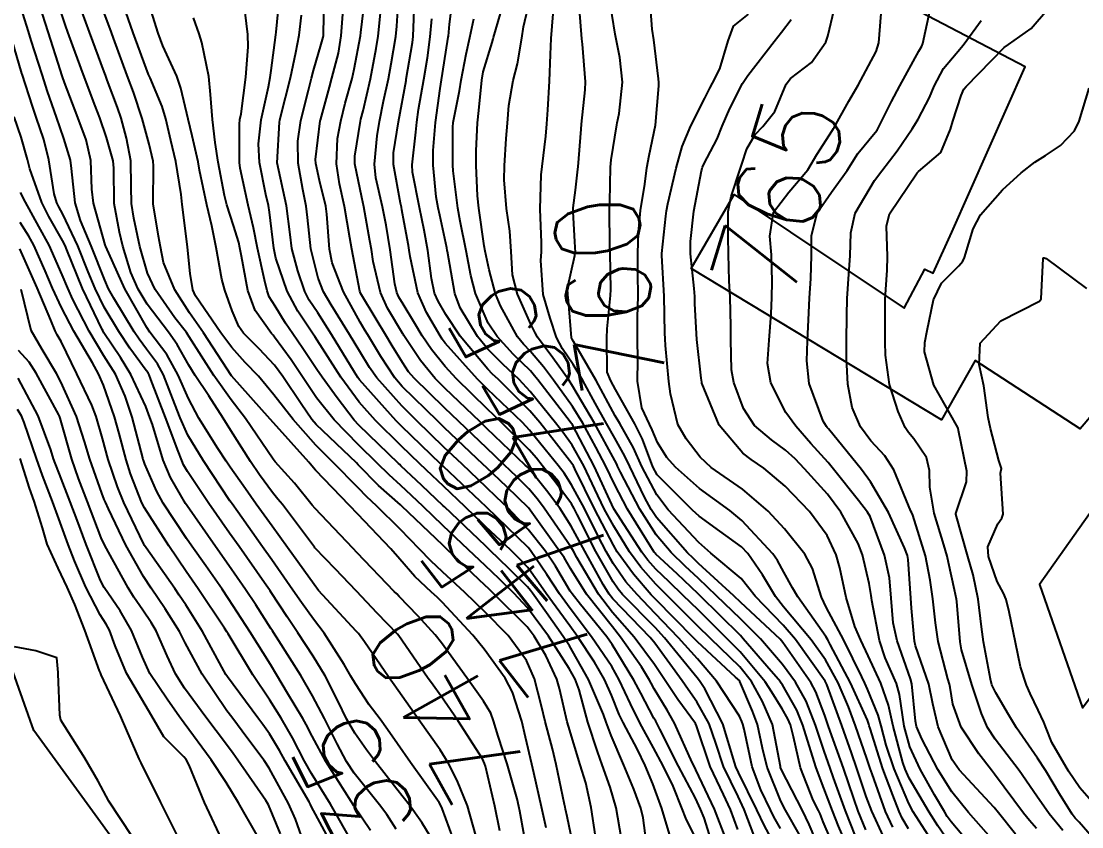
# Model space of a CAD drawing. Header units: metres. Extents: x 318500 to 325275, y 7408834 to 7428799.
# Drawn here: x 323274.73 to 323324.43, y 7418447.55 to 7418485.29 of the extents above; entities that cross this region are included whole.
import ezdxf
from ezdxf.enums import TextEntityAlignment as Align

# ---------------------------------------------------------------- set-up
doc = ezdxf.new("R2010")
doc.units = ezdxf.units.M
doc.header["$MEASUREMENT"] = 0
for name, color, linetype in [('Cotas', 45, 'Continuous'), ('Curvas de Nivel 1m', 11, 'Continuous'), ('Curvas de Nivel 5m', 15, 'Continuous'), ('Edificações', 30, 'Continuous'), ('Vias Primárias', 230, 'Continuous')]:
    doc.layers.add(name, color=color, linetype=linetype)
doc.styles.add('Style-STANDARD', font='STANDARD.shx')

msp = doc.modelspace()

# ---------------------------------------------------------------- linework, layer by layer
at = {"layer": 'Curvas de Nivel 1m', "flags": 128}
for points, elevation in [([(323297.163, 7418447.361), (323296.933, 7418448.511), (323296.484, 7418450.382), (323296.441, 7418450.519), (323296.353, 7418450.724), (323295.188, 7418452.532), (323294.391, 7418453.677), (323294.035, 7418454.184), (323293.775, 7418454.549), (323292.429, 7418456.489), (323292.363, 7418456.571), (323291.414, 7418457.559), (323290.45, 7418458.58), (323290.432, 7418458.6), (323289.465, 7418459.61), (323288.499, 7418460.62), (323288.48, 7418460.642), (323286.971, 7418462.643), (323286.765, 7418462.898), (323286.516, 7418463.205), (323285.904, 7418464.04), (323285.474, 7418464.666), (323284.552, 7418466.116), (323284.197, 7418466.684), (323283.521, 7418467.745), (323282.882, 7418468.697), (323282.595, 7418469.176), (323282.034, 7418470.139), (323281.632, 7418470.715), (323280.63, 7418472.036), (323280.209, 7418472.736), (323279.87, 7418473.523), (323279.501, 7418474.748), (323279.332, 7418475.405), (323279.085, 7418476.754), (323279.069, 7418478.4), (323279.044, 7418478.755), (323278.736, 7418479.846), (323278.41, 7418480.763), (323278.199, 7418481.322), (323277.655, 7418482.771), (323276.979, 7418484.597), (323276.911, 7418484.779), (323276.805, 7418485.085), (323276.245, 7418486.789)], 739), ([(323299.331, 7418447.496), (323299.121, 7418448.478), (323298.751, 7418450.077), (323298.657, 7418450.485), (323298.369, 7418451.741), (323298.185, 7418452.493), (323297.754, 7418453.86), (323297.413, 7418454.505), (323296.42, 7418455.875), (323295.893, 7418456.525), (323294.453, 7418458.07), (323294.224, 7418458.311), (323293.965, 7418458.547), (323293.179, 7418459.277), (323292.473, 7418460.091), (323292.052, 7418460.576), (323290.504, 7418462.199), (323290.114, 7418462.604), (323288.526, 7418464.263), (323288.357, 7418464.451), (323288.205, 7418464.625), (323286.557, 7418466.475), (323286.404, 7418466.652), (323284.59, 7418468.68), (323283.275, 7418470.693), (323282.624, 7418471.628), (323281.927, 7418472.711), (323281.401, 7418473.977), (323281.253, 7418474.721), (323281.165, 7418475.213), (323280.915, 7418476.727), (323280.937, 7418478.506), (323280.917, 7418478.727), (323280.732, 7418479.526), (323280.408, 7418480.735), (323279.992, 7418481.972), (323279.703, 7418482.746), (323279.06, 7418484.492), (323278.963, 7418484.758), (323278.806, 7418485.177), (323278.215, 7418486.766)], 741), ([(323307.229, 7418446.371), (323306.731, 7418447.961), (323306.571, 7418448.377), (323306.328, 7418448.882), (323305.541, 7418450.392), (323304.663, 7418452.118), (323304.522, 7418452.408), (323304.469, 7418452.496), (323304.382, 7418452.644), (323303.775, 7418453.8), (323303.441, 7418454.424), (323302.425, 7418456.091), (323302.17, 7418456.443), (323300.947, 7418457.961), (323300.545, 7418458.459), (323300.461, 7418458.584), (323299.763, 7418459.761), (323299.282, 7418460.478), (323298.495, 7418461.478), (323297.52, 7418462.505), (323297.001, 7418462.998), (323296.519, 7418463.458), (323295.392, 7418464.531), (323294.542, 7418465.34), (323293.269, 7418466.559), (323292.57, 7418467.265), (323291.399, 7418468.588), (323291.061, 7418469.059), (323290.602, 7418469.819), (323290.12, 7418470.605), (323289.25, 7418471.995), (323288.903, 7418472.617), (323288.649, 7418473.249), (323288.307, 7418474.625), (323288.153, 7418476.096), (323288.091, 7418476.629), (323287.924, 7418477.409), (323287.704, 7418478.635), (323287.698, 7418479.673), (323287.842, 7418480.634), (323288.194, 7418482.059), (323288.338, 7418482.626), (323288.422, 7418482.979), (323288.794, 7418484.211), (323288.884, 7418484.534), (323288.898, 7418484.619), (323288.922, 7418486.525)], 748), ([(323310.257, 7418446.331), (323309.559, 7418447.588), (323309.2, 7418448.347), (323308.346, 7418450.094), (323308.218, 7418450.361), (323308.154, 7418450.561), (323307.618, 7418452.368), (323306.768, 7418454.005), (323306.517, 7418454.379), (323306.402, 7418454.528), (323304.878, 7418456.403), (323304.437, 7418456.885), (323302.909, 7418458.433), (323302.7, 7418458.674), (323302.466, 7418459.019), (323301.663, 7418460.448), (323300.781, 7418462.182), (323300.642, 7418462.459), (323300.513, 7418462.681), (323299.759, 7418463.702), (323299.143, 7418464.481), (323298.873, 7418464.823), (323298.541, 7418465.202), (323297.221, 7418466.51), (323296.569, 7418467.132), (323295.138, 7418468.535), (323294.596, 7418469.11), (323293.955, 7418469.901), (323293.518, 7418470.556), (323293.18, 7418471.123), (323292.632, 7418472.028), (323292.428, 7418472.364), (323292.332, 7418472.575), (323292.241, 7418472.981), (323292.015, 7418474.58), (323291.828, 7418475.729), (323291.658, 7418476.585), (323291.35, 7418477.951), (323291.287, 7418478.591), (323291.415, 7418479.915), (323291.525, 7418480.588), (323291.712, 7418481.538), (323291.938, 7418482.582), (323292.073, 7418483.288), (323292.282, 7418484.578), (323292.327, 7418485.057), (323292.428, 7418486.576)], 752), ([(323314.066, 7418446.519), (323313.365, 7418448.29), (323312.797, 7418449.842), (323312.639, 7418450.297), (323312.362, 7418451.093), (323311.95, 7418452.306), (323311.509, 7418453.431), (323311.013, 7418454.321), (323310.412, 7418455.156), (323309.383, 7418456.346), (323308.444, 7418457.291), (323307.319, 7418458.371), (323306.468, 7418459.176), (323305.843, 7418459.759), (323305.19, 7418460.399), (323304.492, 7418461.218), (323303.721, 7418462.422), (323302.814, 7418464.158), (323302.681, 7418464.438), (323302.636, 7418464.534), (323302.543, 7418464.709), (323301.594, 7418466.45), (323300.586, 7418468.178), (323300.404, 7418468.463), (323299.642, 7418469.511), (323298.924, 7418470.485), (323298.811, 7418470.685), (323298.619, 7418471.091), (323297.982, 7418472.5), (323297.753, 7418473.404), (323297.697, 7418474.505), (323297.622, 7418475.449), (323297.474, 7418476.508), (323297.366, 7418477.855), (323297.377, 7418478.51), (323297.455, 7418479.794), (323297.517, 7418480.508), (323297.588, 7418481.337), (323297.789, 7418482.505), (323297.984, 7418483.3), (323298.194, 7418484.499), (323298.277, 7418485.029), (323298.608, 7418486.493)], 758), ([(323315.579, 7418447.527), (323315.238, 7418448.266), (323314.602, 7418450.021), (323314.512, 7418450.278), (323314.357, 7418450.744), (323313.835, 7418452.285), (323313.505, 7418453.173), (323313.011, 7418454.294), (323312.416, 7418455.362), (323311.75, 7418456.31), (323310.453, 7418457.855), (323310.08, 7418458.336), (323309.474, 7418459.349), (323308.784, 7418460.355), (323308.484, 7418460.656), (323307.467, 7418461.399), (323306.506, 7418462.102), (323306.187, 7418462.385), (323304.534, 7418464.036), (323304.324, 7418464.413), (323303.84, 7418465.708), (323303.49, 7418466.426), (323302.584, 7418468.039), (323302.361, 7418468.442), (323302.189, 7418468.851), (323302.169, 7418470.445), (323302.195, 7418470.873), (323302.346, 7418472.443), (323302.362, 7418472.725), (323302.327, 7418474.443), (323302.315, 7418474.802), (323302.305, 7418476.444), (323302.311, 7418476.829), (323302.352, 7418478.444), (323302.38, 7418478.788), (323302.648, 7418480.441), (323302.663, 7418480.528), (323302.755, 7418480.969), (323302.915, 7418482.438), (323302.787, 7418483.592), (323302.608, 7418484.442), (323302.558, 7418484.689), (323302.291, 7418486.448)], 761), ([(323316.312, 7418447.446), (323316.011, 7418447.949), (323315.867, 7418448.257), (323315.57, 7418449.023), (323315.104, 7418450.269), (323314.509, 7418452.147), (323314.474, 7418452.279), (323314.456, 7418452.354), (323314.383, 7418452.536), (323313.589, 7418454.288), (323312.644, 7418456.081), (323312.526, 7418456.299), (323312.432, 7418456.457), (323311.125, 7418458.32), (323310.88, 7418458.74), (323310.472, 7418459.482), (323310.171, 7418460.028), (323309.957, 7418460.338), (323308.503, 7418461.902), (323307.944, 7418462.366), (323306.525, 7418463.394), (323305.391, 7418464.397), (323304.992, 7418464.85), (323304.551, 7418465.551), (323304.295, 7418466.151), (323304.173, 7418466.416), (323303.823, 7418467.17), (323303.612, 7418468.425), (323303.622, 7418469.408), (323303.615, 7418470.425), (323303.614, 7418471.41), (323303.636, 7418472.425), (323303.625, 7418473.456), (323303.621, 7418474.426), (323303.656, 7418475.397), (323303.754, 7418476.424), (323303.949, 7418477.662), (323304.052, 7418478.42), (323304.155, 7418478.993), (323304.461, 7418480.414), (323304.61, 7418482.254), (323304.609, 7418482.412), (323304.599, 7418482.586), (323304.374, 7418484.416), (323304.304, 7418484.921), (323304.183, 7418486.42)], 762), ([(323296.179, 7418446.643), (323295.645, 7418448.527), (323295.157, 7418449.712), (323294.738, 7418450.536), (323294.359, 7418451.154), (323293.373, 7418452.555), (323292.96, 7418453.136), (323292.394, 7418453.938), (323292.13, 7418454.308), (323291.943, 7418454.577), (323290.813, 7418456.205), (323290.534, 7418456.598), (323290.486, 7418456.654), (323290.431, 7418456.713), (323288.671, 7418458.618), (323288.454, 7418458.894), (323287.209, 7418460.639), (323286.495, 7418461.627), (323285.749, 7418462.661), (323285.236, 7418463.388), (323284.527, 7418464.392), (323284.331, 7418464.682), (323283.952, 7418465.273), (323283.063, 7418466.695), (323282.574, 7418467.614), (323282.084, 7418468.708), (323281.557, 7418469.673), (323280.767, 7418470.728), (323280.613, 7418470.941), (323279.588, 7418472.746), (323278.698, 7418474.731), (323278.685, 7418474.76), (323278.67, 7418474.808), (323278.125, 7418476.766), (323278.05, 7418477.416), (323277.999, 7418478.767), (323277.772, 7418479.733), (323277.384, 7418480.774), (323276.766, 7418482.418), (323276.672, 7418482.685), (323276.64, 7418482.782), (323276.577, 7418482.979), (323275.994, 7418484.792), (323275.603, 7418486.013)], 738), ([(323300.637, 7418446.457), (323300.316, 7418448.033), (323300.238, 7418448.38), (323300.222, 7418448.461), (323300.192, 7418448.592), (323299.804, 7418450.468), (323299.628, 7418451.204), (323299.283, 7418452.476), (323299.109, 7418453.201), (323298.781, 7418454.484), (323298.413, 7418455.344), (323297.552, 7418456.503), (323296.447, 7418457.632), (323295.517, 7418458.529), (323294.469, 7418459.485), (323293.924, 7418460), (323293.399, 7418460.556), (323292.494, 7418461.498), (323291.383, 7418462.587), (323290.934, 7418463.013), (323290.518, 7418463.428), (323289.356, 7418464.612), (323288.542, 7418465.428), (323287.473, 7418466.636), (323286.577, 7418467.789), (323285.852, 7418468.661), (323285.23, 7418469.304), (323284.603, 7418470.002), (323284.094, 7418470.685), (323282.906, 7418472.428), (323282.771, 7418472.699), (323282.652, 7418473.468), (323282.519, 7418474.702), (323282.32, 7418476.34), (323282.281, 7418476.706), (323282.234, 7418477.17), (323281.977, 7418478.711), (323281.749, 7418479.701), (323281.508, 7418480.719), (323281.332, 7418481.298), (323280.769, 7418482.631), (323280.74, 7418482.701), (323280.728, 7418482.731), (323280.705, 7418482.797), (323279.984, 7418484.742), (323279.526, 7418486.043)], 742), ([(323305.116, 7418447.206), (323304.745, 7418448.404), (323304.337, 7418449.566), (323303.97, 7418450.416), (323303.609, 7418451.173), (323302.938, 7418452.432), (323302.756, 7418452.806), (323302.393, 7418453.717), (323302.07, 7418454.443), (323301.596, 7418455.264), (323300.803, 7418456.456), (323300.437, 7418456.958), (323299.33, 7418458.477), (323298.98, 7418458.997), (323298.472, 7418459.689), (323298.084, 7418460.104), (323297.673, 7418460.502), (323296.496, 7418461.62), (323295.543, 7418462.53), (323294.52, 7418463.504), (323293.986, 7418464.01), (323293.413, 7418464.557), (323292.542, 7418465.391), (323291.329, 7418466.588), (323290.573, 7418467.437), (323289.71, 7418468.609), (323288.607, 7418470.34), (323288.498, 7418470.511), (323288.418, 7418470.623), (323287.688, 7418471.697), (323287.202, 7418472.642), (323286.663, 7418474.187), (323286.566, 7418474.652), (323286.37, 7418476.338), (323286.314, 7418476.656), (323286.191, 7418477.164), (323285.901, 7418478.662), (323285.848, 7418479.549), (323285.98, 7418480.662), (323286.327, 7418482.218), (323286.403, 7418482.656), (323286.443, 7418482.987), (323286.664, 7418484.652), (323286.68, 7418484.774), (323286.824, 7418486.224)], 746), ([(323309.085, 7418447.126), (323308.609, 7418448.356), (323308.329, 7418448.972), (323307.644, 7418450.367), (323307.278, 7418451.459), (323306.971, 7418452.374), (323306.39, 7418453.402), (323305.991, 7418453.981), (323305.7, 7418454.39), (323304.426, 7418456.144), (323304.2, 7418456.413), (323302.457, 7418458.226), (323302.286, 7418458.442), (323302.007, 7418458.902), (323301.148, 7418460.453), (323300.498, 7418461.636), (323299.97, 7418462.468), (323299.341, 7418463.296), (323298.528, 7418464.314), (323298.442, 7418464.405), (323298.353, 7418464.493), (323296.555, 7418466.213), (323296.237, 7418466.523), (323294.583, 7418468.097), (323294.138, 7418468.547), (323293.438, 7418469.397), (323292.66, 7418470.569), (323292.642, 7418470.601), (323292.611, 7418470.65), (323291.898, 7418471.85), (323291.565, 7418472.586), (323291.229, 7418474.024), (323291.141, 7418474.593), (323291.076, 7418474.996), (323290.792, 7418476.598), (323290.696, 7418477.032), (323290.363, 7418478.604), (323290.359, 7418478.97), (323290.63, 7418480.601), (323290.655, 7418480.697), (323290.755, 7418481.089), (323291.099, 7418482.595), (323291.373, 7418484.009), (323291.458, 7418484.59), (323291.584, 7418485.823)], 751), ([(323310.311, 7418447.466), (323309.995, 7418448.013), (323309.84, 7418448.337), (323309.395, 7418449.284), (323308.984, 7418450.35), (323308.607, 7418452.126), (323308.553, 7418452.357), (323308.506, 7418452.482), (323308.384, 7418452.729), (323307.318, 7418454.371), (323306.416, 7418455.424), (323305.534, 7418456.393), (323304.447, 7418457.545), (323303.59, 7418458.423), (323303.064, 7418459.029), (323302.474, 7418459.877), (323302.149, 7418460.443), (323301.773, 7418461.165), (323301.123, 7418462.454), (323300.527, 7418463.575), (323300.18, 7418464.111), (323299.893, 7418464.47), (323299.291, 7418465.229), (323298.555, 7418466.13), (323298.216, 7418466.495), (323296.583, 7418468.055), (323296.117, 7418468.525), (323294.607, 7418470.211), (323294.459, 7418470.393), (323294.359, 7418470.544), (323293.72, 7418471.647), (323293.316, 7418472.56), (323292.963, 7418474.268), (323292.92, 7418474.566), (323292.885, 7418474.78), (323292.683, 7418475.851), (323292.571, 7418476.454), (323292.546, 7418476.572), (323292.506, 7418476.759), (323292.174, 7418478.578), (323292.183, 7418479.124), (323292.415, 7418480.575), (323292.769, 7418482.518), (323292.778, 7418482.57), (323293.067, 7418484.295), (323293.096, 7418484.566), (323293.159, 7418486.231)], 753), ([(323313.59, 7418446.287), (323313.025, 7418447.58), (323312.752, 7418448.296), (323312.336, 7418449.362), (323311.982, 7418450.306), (323311.817, 7418450.849), (323311.366, 7418452.315), (323311.078, 7418453.011), (323310.399, 7418454.193), (323310.347, 7418454.279), (323310.31, 7418454.331), (323309.678, 7418455.074), (323308.569, 7418456.358), (323308.432, 7418456.507), (323306.536, 7418458.379), (323306.461, 7418458.454), (323305.466, 7418459.391), (323304.479, 7418460.313), (323304.433, 7418460.364), (323304.398, 7418460.411), (323304.237, 7418460.661), (323303.144, 7418462.43), (323302.527, 7418463.603), (323302.129, 7418464.444), (323301.666, 7418465.331), (323301.057, 7418466.455), (323300.572, 7418467.235), (323299.683, 7418468.474), (323299.213, 7418469.094), (323298.603, 7418469.817), (323298.269, 7418470.157), (323297.99, 7418470.499), (323297.187, 7418471.956), (323296.957, 7418472.515), (323296.657, 7418473.645), (323296.474, 7418474.522), (323296.427, 7418474.768), (323296.174, 7418476.525), (323296.113, 7418477.111), (323296.048, 7418478.527), (323296.046, 7418479.211), (323296.12, 7418480.526), (323296.176, 7418481.106), (323296.313, 7418482.525), (323296.382, 7418482.918), (323296.797, 7418484.299), (323296.853, 7418484.466), (323296.871, 7418484.519), (323297.306, 7418486.029)], 757), ([(323320.307, 7418446.881), (323319.123, 7418448.212), (323318.334, 7418449.184), (323317.689, 7418450.23), (323316.938, 7418451.675), (323316.686, 7418452.245), (323316.632, 7418452.496), (323316.46, 7418454.249), (323316.404, 7418454.486), (323315.78, 7418456.26), (323315.6, 7418457.106), (323315.499, 7418458.264), (323315.414, 7418459.211), (323315.185, 7418460.269), (323314.507, 7418462.084), (323314.393, 7418462.281), (323313.975, 7418462.828), (323312.797, 7418464.297), (323312.543, 7418464.608), (323311.742, 7418465.503), (323311.029, 7418466.323), (323310.569, 7418466.951), (323309.86, 7418468.341), (323309.702, 7418469.246), (323309.78, 7418470.343), (323309.878, 7418471.587), (323309.912, 7418472.341), (323309.916, 7418473.076), (323309.89, 7418474.342), (323309.813, 7418475.213), (323309.992, 7418476.341), (323310.709, 7418477.278), (323311.592, 7418478.321), (323312.009, 7418479.039), (323312.748, 7418480.191), (323312.797, 7418480.261), (323312.823, 7418480.309), (323313.52, 7418481.548), (323313.947, 7418482.292), (323314.796, 7418483.866), (323314.926, 7418484.278), (323315.055, 7418486.048)], 766), ([(323323.541, 7418447.38), (323322.896, 7418448.161), (323322.332, 7418448.988), (323321.501, 7418450.183), (323320.372, 7418451.647), (323320.013, 7418452.204), (323319.738, 7418452.855), (323319.272, 7418454.211), (323318.796, 7418455.845), (323318.73, 7418456.217), (323318.572, 7418458.105), (323318.559, 7418458.219), (323318.464, 7418458.645), (323318.186, 7418459.933), (323318.116, 7418460.225), (323317.964, 7418460.751), (323317.52, 7418462.235), (323317.312, 7418463.454), (323317.298, 7418464.239), (323317.149, 7418464.844), (323316.555, 7418465.718), (323316.317, 7418466.013), (323316.154, 7418466.256), (323315.827, 7418467.006), (323315.428, 7418468.267), (323315.235, 7418469.647), (323315.218, 7418470.271), (323315.216, 7418470.861), (323315.218, 7418472.271), (323315.305, 7418473.626), (323315.334, 7418474.27), (323315.278, 7418475.685), (323315.417, 7418476.269), (323316.719, 7418478.191), (323316.746, 7418478.224), (323316.787, 7418478.249), (323317.832, 7418479.141), (323318.283, 7418480.235), (323318.382, 7418480.607), (323318.774, 7418481.816), (323318.903, 7418482.103), (323319.012, 7418482.227), (323320.799, 7418484.058), (323320.996, 7418484.197), (323322.052, 7418484.941), (323322.825, 7418485.833)], 769), ([(323295.153, 7418446.531), (323294.459, 7418448.398), (323294.403, 7418448.539), (323294.322, 7418448.687), (323292.969, 7418450.561), (323292.363, 7418451.437), (323291.902, 7418452.106), (323291.547, 7418452.582), (323291.044, 7418453.254), (323290.395, 7418454.244), (323290.184, 7418454.602), (323289.863, 7418455.15), (323288.932, 7418456.615), (323288.437, 7418457.275), (323287.867, 7418458.051), (323287.463, 7418458.635), (323286.471, 7418460.058), (323286.045, 7418460.657), (323284.883, 7418462.296), (323284.613, 7418462.678), (323284.569, 7418462.738), (323284.511, 7418462.824), (323283.268, 7418464.693), (323282.548, 7418465.902), (323282.177, 7418466.706), (323281.935, 7418467.344), (323281.4, 7418468.718), (323281.117, 7418469.244), (323280.602, 7418469.932), (323280.257, 7418470.386), (323280.025, 7418470.739), (323279.075, 7418472.312), (323278.828, 7418472.757), (323278.646, 7418473.163), (323278.008, 7418474.767), (323277.508, 7418475.945), (323277.259, 7418476.774), (323277.095, 7418478.396), (323277.04, 7418478.777), (323276.735, 7418479.789), (323276.383, 7418480.786), (323275.971, 7418482.001), (323275.709, 7418482.796), (323275.206, 7418484.391), (323275.075, 7418484.806), (323274.813, 7418485.651)], 737), ([(323301.65, 7418447.103), (323301.447, 7418448.449), (323301.185, 7418449.604), (323300.924, 7418450.454), (323300.377, 7418452.259), (323300.324, 7418452.461), (323299.955, 7418454.026), (323299.826, 7418454.469), (323299.315, 7418455.578), (323298.777, 7418456.485), (323298.436, 7418456.912), (323296.834, 7418458.514), (323296.641, 7418458.697), (323296.463, 7418458.868), (323294.696, 7418460.538), (323294.483, 7418460.745), (323292.576, 7418462.569), (323292.543, 7418462.602), (323292.511, 7418462.629), (323291.473, 7418463.539), (323290.529, 7418464.508), (323290.439, 7418464.601), (323288.557, 7418466.393), (323288.358, 7418466.623), (323287.844, 7418467.358), (323286.987, 7418468.644), (323286.827, 7418468.881), (323286.595, 7418469.174), (323285.878, 7418469.936), (323285.145, 7418470.672), (323284.932, 7418470.993), (323284.626, 7418471.727), (323284.27, 7418472.684), (323284.131, 7418473.202), (323283.871, 7418474.688), (323283.661, 7418475.71), (323283.428, 7418476.693), (323283.095, 7418478.315), (323283.021, 7418478.697), (323282.738, 7418479.912), (323282.559, 7418480.703), (323282.216, 7418482.159), (323282.018, 7418482.711), (323281.371, 7418484.142), (323281.149, 7418484.725), (323280.816, 7418485.776)], 743), ([(323302.856, 7418446.982), (323302.616, 7418448.436), (323302.334, 7418449.398), (323301.957, 7418450.444), (323301.737, 7418451.068), (323301.29, 7418452.451), (323300.884, 7418453.966), (323300.694, 7418454.457), (323300.408, 7418454.967), (323299.434, 7418456.475), (323298.45, 7418457.81), (323297.818, 7418458.5), (323297.123, 7418459.167), (323296.473, 7418459.786), (323295.69, 7418460.528), (323294.497, 7418461.666), (323293.565, 7418462.554), (323293.024, 7418463.071), (323292.52, 7418463.531), (323291.976, 7418464.03), (323291.409, 7418464.587), (323290.543, 7418465.443), (323289.402, 7418466.612), (323288.575, 7418467.651), (323287.913, 7418468.63), (323287.377, 7418469.418), (323286.608, 7418470.481), (323286.532, 7418470.574), (323286.455, 7418470.652), (323285.697, 7418471.735), (323285.353, 7418472.669), (323285.057, 7418474.281), (323284.984, 7418474.675), (323284.926, 7418474.929), (323284.68, 7418475.711), (323284.368, 7418476.683), (323284.265, 7418477.116), (323283.966, 7418478.688), (323283.823, 7418479.6), (323283.698, 7418480.691), (323283.596, 7418481.857), (323283.526, 7418482.692), (323283.194, 7418484.296), (323283.076, 7418484.697), (323282.811, 7418485.443)], 744), ([(323306.307, 7418447.065), (323305.878, 7418447.949), (323305.705, 7418448.389), (323305.277, 7418449.455), (323304.808, 7418450.403), (323304.363, 7418451.246), (323303.723, 7418452.42), (323303.277, 7418453.315), (323302.758, 7418454.435), (323302.409, 7418455.063), (323301.456, 7418456.45), (323300.45, 7418457.774), (323299.952, 7418458.468), (323299.366, 7418459.374), (323298.603, 7418460.488), (323298.482, 7418460.631), (323296.53, 7418462.52), (323296.237, 7418462.799), (323294.529, 7418464.422), (323294.467, 7418464.479), (323294.403, 7418464.542), (323292.556, 7418466.309), (323292.302, 7418466.574), (323290.588, 7418468.49), (323290.503, 7418468.601), (323290.354, 7418468.841), (323289.275, 7418470.613), (323288.625, 7418471.628), (323288.233, 7418472.225), (323288.028, 7418472.629), (323287.692, 7418473.597), (323287.42, 7418474.639), (323287.331, 7418475.294), (323287.159, 7418476.643), (323286.72, 7418478.65), (323286.843, 7418480.554), (323286.857, 7418480.648), (323286.891, 7418480.787), (323287.353, 7418482.641), (323287.604, 7418483.822), (323287.764, 7418484.636), (323287.875, 7418485.573)], 747), ([(323307.798, 7418446.872), (323307.224, 7418448.371), (323306.348, 7418450.215), (323306.265, 7418450.381), (323306.181, 7418450.554), (323305.35, 7418452.395), (323304.996, 7418453.011), (323304.396, 7418454.011), (323304.26, 7418454.273), (323304.182, 7418454.413), (323303.793, 7418455.035), (323302.823, 7418456.434), (323302.437, 7418456.908), (323301.215, 7418458.452), (323300.472, 7418459.641), (323300.17, 7418460.158), (323299.964, 7418460.468), (323298.51, 7418462.49), (323297.483, 7418463.469), (323296.529, 7418464.38), (323296.382, 7418464.521), (323294.556, 7418466.253), (323294.258, 7418466.545), (323292.584, 7418468.173), (323292.241, 7418468.575), (323291.589, 7418469.574), (323290.974, 7418470.595), (323290.837, 7418470.82), (323290.619, 7418471.185), (323289.838, 7418472.608), (323289.299, 7418473.975), (323289.172, 7418474.615), (323289.056, 7418476.246), (323289.001, 7418476.617), (323288.708, 7418477.834), (323288.54, 7418478.623), (323288.529, 7418478.816), (323288.743, 7418480.62), (323288.75, 7418480.656), (323289.183, 7418482.199), (323289.296, 7418482.615), (323289.602, 7418483.798), (323289.733, 7418484.611), (323289.807, 7418485.618)], 749), ([(323311.187, 7418447.195), (323310.548, 7418448.327), (323310.326, 7418448.742), (323309.688, 7418450.34), (323309.477, 7418451.23), (323309.243, 7418452.347), (323309.004, 7418452.968), (323308.413, 7418454.36), (323308.4, 7418454.38), (323308.201, 7418454.564), (323306.427, 7418456.205), (323306.25, 7418456.383), (323304.457, 7418458.204), (323304.26, 7418458.413), (323303.424, 7418459.38), (323302.666, 7418460.437), (323302.485, 7418460.741), (323301.594, 7418462.449), (323300.674, 7418464.323), (323300.609, 7418464.459), (323300.541, 7418464.568), (323299.705, 7418465.631), (323299.039, 7418466.483), (323298.568, 7418467.028), (323297.077, 7418468.513), (323296.825, 7418468.75), (323296.595, 7418468.99), (323295.302, 7418470.533), (323294.625, 7418471.552), (323294.267, 7418472.178), (323294.103, 7418472.548), (323293.96, 7418473.24), (323293.784, 7418474.553), (323293.616, 7418475.493), (323293.403, 7418476.559), (323293.068, 7418478.211), (323293.048, 7418478.565), (323293.221, 7418480.084), (323293.272, 7418480.562), (323293.354, 7418481.159), (323293.599, 7418482.558), (323293.771, 7418483.569), (323293.899, 7418484.554), (323293.968, 7418485.398)], 754), ([(323312.96, 7418446.293), (323312.315, 7418447.785), (323312.164, 7418448.147), (323312.087, 7418448.303), (323311.842, 7418448.792), (323311.256, 7418450.316), (323310.928, 7418451.766), (323310.781, 7418452.324), (323310.663, 7418452.606), (323310.387, 7418453.078), (323309.913, 7418453.855), (323309.592, 7418454.342), (323308.421, 7418455.741), (323307.806, 7418456.366), (323306.45, 7418457.707), (323305.754, 7418458.391), (323305.092, 7418459.026), (323304.472, 7418459.62), (323304.098, 7418460.037), (323303.821, 7418460.42), (323302.51, 7418462.44), (323301.58, 7418464.45), (323300.559, 7418466.387), (323300.532, 7418466.432), (323300.507, 7418466.461), (323300.303, 7418466.724), (323298.945, 7418468.485), (323298.788, 7418468.682), (323298.594, 7418468.908), (323297.789, 7418469.689), (323297.03, 7418470.514), (323296.619, 7418471.144), (323296.024, 7418472.526), (323295.803, 7418473.379), (323295.58, 7418474.531), (323295.303, 7418475.915), (323295.199, 7418476.535), (323294.981, 7418478.273), (323294.963, 7418478.538), (323294.958, 7418480.327), (323294.982, 7418480.538), (323295.273, 7418482.027), (323295.357, 7418482.534), (323295.581, 7418483.739), (323295.755, 7418484.53), (323295.937, 7418485.405)], 756), ([(323314.311, 7418447.409), (323313.957, 7418448.284), (323313.745, 7418448.87), (323313.259, 7418450.291), (323312.643, 7418452.03), (323312.546, 7418452.298), (323312.385, 7418452.762), (323311.964, 7418453.875), (323311.734, 7418454.31), (323310.428, 7418456.178), (323310.294, 7418456.332), (323308.455, 7418458.057), (323308.131, 7418458.363), (323306.475, 7418459.89), (323306.222, 7418460.128), (323305.961, 7418460.388), (323304.504, 7418462.042), (323304.252, 7418462.414), (323303.945, 7418462.992), (323303.254, 7418464.429), (323303.024, 7418464.912), (323302.553, 7418465.757), (323302.158, 7418466.444), (323301.633, 7418467.391), (323301.048, 7418468.455), (323300.601, 7418469.211), (323300.09, 7418469.945), (323299.809, 7418470.472), (323299.516, 7418471.369), (323299.199, 7418472.482), (323299.077, 7418474.071), (323299.111, 7418474.483), (323299.112, 7418474.921), (323299.052, 7418476.485), (323299.103, 7418478.095), (323299.145, 7418478.484), (323299.313, 7418479.909), (323299.367, 7418480.481), (323299.415, 7418481.138), (323299.49, 7418482.479), (323299.539, 7418483.729), (323299.57, 7418484.478), (323299.654, 7418485.641)], 759), ([(323317.231, 7418447.158), (323316.536, 7418448.247), (323316.326, 7418448.635), (323315.643, 7418450.261), (323315.264, 7418451.369), (323315.034, 7418452.27), (323314.895, 7418452.782), (323314.397, 7418453.996), (323314.261, 7418454.281), (323314.118, 7418454.569), (323313.281, 7418456.291), (323312.453, 7418457.833), (323312.236, 7418458.303), (323311.806, 7418459.643), (323311.448, 7418460.315), (323310.498, 7418461.502), (323309.731, 7418462.342), (323308.525, 7418463.359), (323307.062, 7418464.375), (323306.545, 7418464.862), (323305.887, 7418465.724), (323305.506, 7418466.396), (323305.156, 7418467.827), (323305.088, 7418468.403), (323304.928, 7418470.093), (323304.903, 7418470.406), (323304.889, 7418470.672), (323304.855, 7418472.407), (323304.758, 7418474.319), (323304.758, 7418474.409), (323304.94, 7418476.163), (323304.967, 7418476.406), (323305.036, 7418476.737), (323305.426, 7418478.399), (323305.713, 7418479.418), (323306.118, 7418480.389), (323306.769, 7418481.686), (323307.005, 7418482.158), (323307.123, 7418482.385), (323307.466, 7418483.059), (323307.864, 7418484.374), (323308.118, 7418485.063), (323308.819, 7418485.612)], 763), ([(323318.305, 7418446.687), (323317.678, 7418447.594), (323317.275, 7418448.236), (323316.344, 7418449.833), (323316.151, 7418450.253), (323316.044, 7418450.566), (323315.595, 7418452.262), (323315.367, 7418453.242), (323315.007, 7418454.271), (323314.419, 7418455.56), (323314.081, 7418456.283), (323313.791, 7418456.935), (323313.385, 7418458.291), (323313.095, 7418459.673), (323312.922, 7418460.296), (323312.493, 7418461.194), (323311.678, 7418462.312), (323310.528, 7418463.513), (323309.53, 7418464.345), (323308.939, 7418464.749), (323308.547, 7418465.057), (323307.438, 7418466.371), (323306.634, 7418468.335), (323306.624, 7418468.38), (323306.593, 7418468.565), (323306.385, 7418470.384), (323306.303, 7418472.051), (323306.295, 7418472.385), (323306.264, 7418472.768), (323306.1, 7418474.389), (323306.099, 7418474.968), (323306.25, 7418476.387), (323306.613, 7418478.276), (323306.635, 7418478.381), (323306.656, 7418478.446), (323306.723, 7418478.587), (323307.338, 7418479.777), (323307.578, 7418480.372), (323307.935, 7418481.2), (323308.535, 7418482.364), (323308.784, 7418482.751), (323310.024, 7418484.342), (323310.362, 7418484.782), (323310.816, 7418485.365)], 764), ([(323321.328, 7418447.203), (323320.528, 7418448.197), (323320.324, 7418448.451), (323318.68, 7418450.217), (323318.357, 7418450.683), (323317.704, 7418452.23), (323317.459, 7418453.303), (323317.265, 7418454.237), (323316.646, 7418456.027), (323316.589, 7418456.248), (323316.453, 7418457.792), (323316.422, 7418458.251), (323316.299, 7418460.074), (323316.265, 7418460.253), (323316.131, 7418460.61), (323315.368, 7418462.267), (323314.531, 7418463.712), (323314.112, 7418464.284), (323312.559, 7418466.19), (323312.506, 7418466.247), (323312.466, 7418466.301), (323312.32, 7418466.547), (323311.656, 7418468.314), (323311.542, 7418469.38), (323311.573, 7418470.316), (323311.619, 7418471.304), (323311.678, 7418472.314), (323311.73, 7418473.238), (323311.767, 7418474.314), (323311.766, 7418475.232), (323312.033, 7418476.31), (323312.71, 7418477.284), (323313.432, 7418478.299), (323313.939, 7418479.085), (323314.747, 7418480.081), (323314.836, 7418480.192), (323314.888, 7418480.278), (323315.508, 7418481.53), (323315.906, 7418482.263), (323316.796, 7418483.883), (323316.93, 7418484.118), (323316.98, 7418484.248), (323317.314, 7418485.753)], 767), ([(323322.313, 7418447.46), (323321.976, 7418447.835), (323321.7, 7418448.179), (323320.347, 7418450.017), (323320.208, 7418450.201), (323319.604, 7418450.965), (323318.779, 7418452.216), (323318.391, 7418453.294), (323318.257, 7418454.08), (323318.226, 7418454.223), (323318.149, 7418454.479), (323317.698, 7418456.231), (323317.574, 7418457.103), (323317.453, 7418458.235), (323317.332, 7418459.101), (323317.11, 7418460.241), (323316.509, 7418462.151), (323316.463, 7418462.251), (323316.421, 7418462.341), (323315.628, 7418464.264), (323315.207, 7418464.93), (323314.553, 7418465.628), (323314.057, 7418466.285), (323313.674, 7418467.189), (323313.467, 7418468.291), (323313.409, 7418469.491), (323313.405, 7418470.292), (323313.417, 7418471.507), (323313.442, 7418472.292), (323313.515, 7418473.433), (323313.577, 7418474.291), (323313.605, 7418475.372), (323313.808, 7418476.289), (323314.715, 7418477.824), (323315.066, 7418478.275), (323315.777, 7418479.222), (323316.489, 7418480.254), (323316.591, 7418480.414), (323316.757, 7418480.706), (323317.298, 7418481.719), (323317.512, 7418482.243), (323317.946, 7418483.081), (323318.798, 7418484.078), (323318.923, 7418484.228), (323319.713, 7418485.32)], 768), ([(323294.236, 7418446.541), (323293.503, 7418447.743), (323292.922, 7418448.561), (323292.331, 7418449.315), (323291.339, 7418450.585), (323290.915, 7418451.148), (323290.363, 7418451.926), (323289.973, 7418452.604), (323289.58, 7418453.41), (323288.97, 7418454.614), (323288.414, 7418455.547), (323287.697, 7418456.631), (323287.19, 7418457.391), (323286.449, 7418458.52), (323286.396, 7418458.598), (323286.362, 7418458.651), (323286.129, 7418458.981), (323284.94, 7418460.673), (323284.489, 7418461.311), (323283.529, 7418462.69), (323282.525, 7418464.194), (323282.333, 7418464.508), (323282.254, 7418464.704), (323282.095, 7418465.148), (323281.487, 7418466.716), (323280.815, 7418468.498), (323280.723, 7418468.728), (323280.678, 7418468.816), (323280.592, 7418468.931), (323279.826, 7418469.965), (323279.305, 7418470.75), (323278.627, 7418471.897), (323278.194, 7418472.764), (323277.873, 7418473.547), (323277.381, 7418474.773), (323276.685, 7418476.248), (323276.496, 7418476.59), (323276.402, 7418476.784), (323276.275, 7418477.208), (323276.02, 7418478.79), (323275.786, 7418479.742), (323275.435, 7418480.8), (323275.264, 7418481.312), (323274.779, 7418482.81), (323274.77, 7418482.84), (323274.185, 7418484.819)], 736), ([(323291.096, 7418447.377), (323290.319, 7418448.535), (323290.277, 7418448.6), (323290.194, 7418448.729), (323289, 7418450.614), (323288.362, 7418451.787), (323288.087, 7418452.344), (323287.928, 7418452.627), (323287.217, 7418453.808), (323286.716, 7418454.645), (323286.408, 7418455.151), (323285.46, 7418456.665), (323285.06, 7418457.294), (323284.446, 7418458.235), (323284.147, 7418458.683), (323283.381, 7418459.776), (323282.736, 7418460.697), (323282.485, 7418461.06), (323281.392, 7418462.717), (323281.078, 7418463.284), (323280.528, 7418464.537), (323280.474, 7418464.675), (323280.455, 7418464.731), (323280.427, 7418464.836), (323279.931, 7418466.739), (323279.602, 7418467.717), (323279.146, 7418468.752), (323278.939, 7418469.1), (323278.598, 7418469.607), (323277.913, 7418470.767), (323277.155, 7418472.252), (323276.918, 7418472.777), (323276.649, 7418473.412), (323276.037, 7418474.789), (323275.559, 7418475.677), (323274.936, 7418476.806), (323274.697, 7418477.27)], 734), ([(323290.301, 7418446.719), (323289.227, 7418448.611), (323288.341, 7418450.045), (323288.008, 7418450.625), (323287.447, 7418451.72), (323286.922, 7418452.642), (323286.382, 7418453.473), (323285.593, 7418454.662), (323284.429, 7418456.586), (323284.371, 7418456.681), (323284.266, 7418456.847), (323283.028, 7418458.694), (323282.462, 7418459.514), (323281.647, 7418460.712), (323280.506, 7418462.485), (323280.387, 7418462.732), (323279.86, 7418464.076), (323279.644, 7418464.743), (323279.326, 7418465.971), (323279.108, 7418466.752), (323278.582, 7418468.245), (323278.362, 7418468.762), (323278.07, 7418469.29), (323277.198, 7418470.774), (323276.626, 7418471.873), (323276.207, 7418472.786), (323275.854, 7418473.59), (323275.319, 7418474.8), (323275.093, 7418475.222), (323274.68, 7418475.859)], 733), ([(323289.346, 7418446.61), (323288.319, 7418448.519), (323288.291, 7418448.592), (323288.278, 7418448.621), (323288.222, 7418448.721), (323287.108, 7418450.639), (323286.837, 7418451.125), (323286.363, 7418451.908), (323286.057, 7418452.344), (323285.822, 7418452.658), (323284.398, 7418454.572), (323284.326, 7418454.681), (323284.234, 7418454.851), (323283.226, 7418456.692), (323282.442, 7418457.947), (323282.141, 7418458.398), (323281.928, 7418458.708), (323280.594, 7418460.613), (323280.515, 7418460.729), (323280.481, 7418460.785), (323279.549, 7418462.744), (323279.244, 7418463.476), (323278.809, 7418464.756), (323278.545, 7418465.732), (323278.246, 7418466.763), (323278.039, 7418467.294), (323277.346, 7418468.772), (323276.605, 7418470.286), (323276.423, 7418470.598), (323276.319, 7418470.784), (323276.123, 7418471.282), (323275.474, 7418472.797), (323274.667, 7418474.623)], 732), ([(323325.43, 7418448.129), (323324.339, 7418449.38), (323323.81, 7418450.148), (323323.033, 7418451.497), (323322.755, 7418452.164), (323322.66, 7418452.443), (323322.388, 7418453.007), (323322.017, 7418453.797), (323321.847, 7418454.178), (323321.558, 7418455.038), (323321.319, 7418456.187), (323321.029, 7418457.614), (323320.893, 7418458.194), (323320.756, 7418458.489), (323320.468, 7418459.034), (323320.064, 7418460.204), (323320.022, 7418460.669), (323320.503, 7418461.741), (323320.691, 7418462.013), (323320.742, 7418462.197), (323320.622, 7418464.116), (323320.636, 7418464.199), (323320.673, 7418464.329), (323320.545, 7418464.709), (323320.147, 7418466.204), (323320.049, 7418466.724), (323319.847, 7418468.207), (323319.616, 7418469.199), (323319.672, 7418470.209), (323320.63, 7418471.248), (323322.447, 7418472.173), (323322.529, 7418472.284), (323322.627, 7418474.171), (323322.643, 7418474.198), (323322.671, 7418474.208), (323322.762, 7418474.169), (323324.649, 7418472.761)], 771), ([(323288.037, 7418446.624), (323287.579, 7418447.901), (323287.251, 7418448.636), (323286.345, 7418450.294), (323286.112, 7418450.654), (323285.36, 7418451.665), (323284.601, 7418452.677), (323284.375, 7418452.982), (323283.21, 7418454.692), (323282.422, 7418456.168), (323282.144, 7418456.704), (323281.483, 7418457.757), (323280.825, 7418458.724), (323280.458, 7418459.28), (323279.63, 7418460.743), (323278.818, 7418462.443), (323278.676, 7418462.758), (323278.627, 7418462.874), (323278.514, 7418463.183), (323277.955, 7418464.766), (323277.706, 7418465.604), (323277.325, 7418466.772), (323276.584, 7418468.396), (323276.385, 7418468.783), (323275.712, 7418469.904), (323275.199, 7418470.801), (323274.733, 7418472.715)], 731), ([(323285.782, 7418447.173), (323284.921, 7418448.671), (323284.334, 7418449.625), (323283.633, 7418450.687), (323282.367, 7418452.405), (323282.239, 7418452.572), (323282.146, 7418452.703), (323281.568, 7418453.527), (323280.766, 7418454.725), (323280.412, 7418455.497), (323279.908, 7418456.738), (323279.365, 7418457.672), (323278.623, 7418458.757), (323278.455, 7418459.086), (323277.779, 7418460.767), (323277.357, 7418461.911), (323277.031, 7418462.775), (323276.523, 7418464.071), (323276.324, 7418464.58), (323276.252, 7418464.784), (323276.117, 7418465.206), (323275.526, 7418466.796), (323274.586, 7418468.559)], 729), ([(323284.249, 7418446.722), (323283.327, 7418448.69), (323282.607, 7418450.437), (323282.463, 7418450.699), (323282.351, 7418450.825), (323281.411, 7418451.765), (323280.855, 7418452.723), (323280.382, 7418453.525), (323279.661, 7418454.741), (323279.14, 7418456.028), (323278.876, 7418456.753), (323278.716, 7418457.038), (323278.437, 7418457.48), (323277.762, 7418458.767), (323277.229, 7418460.012), (323276.936, 7418460.775), (323276.498, 7418461.982), (323276.195, 7418462.785), (323275.732, 7418464.001), (323275.453, 7418464.796), (323274.872, 7418466.488), (323274.748, 7418466.807), (323274.564, 7418467.105)], 728), ([(323282.249, 7418446.742), (323281.261, 7418448.716), (323280.347, 7418450.537), (323280.256, 7418450.731), (323279.682, 7418452.059), (323279.387, 7418452.745), (323278.485, 7418454.672), (323278.443, 7418454.759), (323278.401, 7418454.851), (323277.718, 7418456.767), (323277.251, 7418457.962), (323276.884, 7418458.776), (323276.463, 7418459.657), (323275.957, 7418460.788), (323275.729, 7418461.554), (323275.335, 7418462.798), (323275.122, 7418463.407), (323274.678, 7418464.808)], 727), ([(323279.939, 7418447.092), (323278.84, 7418448.752), (323278.334, 7418449.678), (323277.715, 7418450.766), (323276.596, 7418452.55), (323276.542, 7418452.778), (323276.464, 7418454.715), (323276.463, 7418454.779), (323276.41, 7418455.466), (323275.415, 7418455.795), (323274.418, 7418455.979)], 726)]:
    msp.add_lwpolyline(points, dxfattribs=dict(at, elevation=elevation))
at = {"layer": 'Curvas de Nivel 5m', "flags": 128}
for points, elevation in [([(323304.074, 7418446.413), (323303.871, 7418447.972), (323303.764, 7418448.418), (323303.448, 7418449.308), (323302.965, 7418450.431), (323302.371, 7418451.817), (323302.139, 7418452.442), (323302.015, 7418452.812), (323301.315, 7418454.451), (323300.423, 7418456.025), (323300.134, 7418456.464), (323299.347, 7418457.576), (323298.687, 7418458.487), (323298.595, 7418458.622), (323298.463, 7418458.786), (323297.603, 7418459.635), (323296.676, 7418460.517), (323296.483, 7418460.706), (323294.561, 7418462.539), (323294.51, 7418462.587), (323293.506, 7418463.542), (323292.529, 7418464.462), (323292.475, 7418464.516), (323292.414, 7418464.572), (323290.556, 7418466.358), (323290.336, 7418466.602), (323289.534, 7418467.652), (323288.831, 7418468.618), (323288.593, 7418468.966), (323287.935, 7418469.961), (323287.456, 7418470.637), (323287.12, 7418471.145), (323286.629, 7418471.935), (323286.359, 7418472.378), (323286.253, 7418472.656), (323286.14, 7418473.165), (323285.808, 7418474.663), (323285.616, 7418475.603), (323285.37, 7418476.67), (323284.99, 7418478.402), (323284.96, 7418478.676), (323284.959, 7418480.464), (323284.979, 7418480.677), (323285.033, 7418480.956), (323285.263, 7418482.673), (323285.369, 7418484.094), (323285.356, 7418484.672), (323285.152, 7418486.349)], 745), ([(323312.241, 7418446.301), (323311.663, 7418447.66), (323311.338, 7418448.315), (323310.349, 7418450.252), (323310.319, 7418450.33), (323310.307, 7418450.375), (323309.932, 7418452.337), (323309.471, 7418453.424), (323308.947, 7418454.352), (323308.41, 7418455.035), (323307.033, 7418456.374), (323306.439, 7418456.951), (323304.986, 7418458.402), (323304.717, 7418458.661), (323304.465, 7418458.91), (323303.763, 7418459.711), (323303.244, 7418460.429), (323302.498, 7418461.625), (323302.053, 7418462.445), (323301.611, 7418463.362), (323301.093, 7418464.454), (323300.55, 7418465.425), (323300.117, 7418466.03), (323299.774, 7418466.472), (323298.582, 7418467.947), (323298.063, 7418468.498), (323297.309, 7418469.221), (323296.604, 7418469.924), (323296.115, 7418470.525), (323295.308, 7418471.856), (323295.045, 7418472.536), (323294.704, 7418474.505), (323294.695, 7418474.54), (323294.671, 7418474.665), (323294.345, 7418476.204), (323294.273, 7418476.546), (323294.181, 7418477.064), (323294.034, 7418478.55), (323294.042, 7418479.239), (323294.14, 7418480.549), (323294.358, 7418482.138), (323294.43, 7418482.545), (323294.479, 7418482.84), (323294.747, 7418484.541), (323294.753, 7418484.588), (323294.809, 7418485.148), (323294.962, 7418486.405)], 755), ([(323315.132, 7418447.092), (323314.586, 7418448.276), (323314.33, 7418448.974), (323313.887, 7418450.285), (323313.634, 7418451.014), (323313.184, 7418452.292), (323312.482, 7418454.217), (323312.444, 7418454.3), (323312.401, 7418454.377), (323311.02, 7418456.321), (323310.44, 7418456.998), (323309.132, 7418458.35), (323308.836, 7418458.727), (323308.468, 7418459.185), (323307.042, 7418460.374), (323306.487, 7418460.874), (323305.048, 7418462.402), (323304.52, 7418463.093), (323303.814, 7418464.421), (323303.418, 7418465.296), (323302.781, 7418466.437), (323302.566, 7418466.807), (323301.683, 7418468.449), (323300.617, 7418470.28), (323300.543, 7418470.385), (323300.513, 7418470.462), (323300.381, 7418472.208), (323300.341, 7418472.464), (323300.334, 7418472.775), (323300.668, 7418474.306), (323300.699, 7418474.43), (323300.701, 7418474.46), (323300.675, 7418474.951), (323300.598, 7418476.37), (323300.597, 7418476.461), (323300.6, 7418476.552), (323300.704, 7418477.372), (323300.822, 7418478.356), (323300.832, 7418478.459), (323300.971, 7418480.234), (323300.99, 7418480.458), (323301.155, 7418482.067), (323301.174, 7418482.456), (323301.033, 7418484.221), (323301.01, 7418484.458), (323300.844, 7418486.456)], 760), ([(323298.307, 7418447.157), (323298.098, 7418448.273), (323298.052, 7418448.494), (323297.966, 7418448.855), (323297.5, 7418450.503), (323297.085, 7418451.794), (323296.868, 7418452.513), (323296.736, 7418452.868), (323296.389, 7418453.44), (323295.61, 7418454.528), (323294.424, 7418456.171), (323294.126, 7418456.545), (323293.313, 7418457.427), (323292.448, 7418458.331), (323292.331, 7418458.454), (323292.215, 7418458.574), (323290.477, 7418460.384), (323290.268, 7418460.602), (323288.508, 7418462.457), (323288.371, 7418462.622), (323287.537, 7418463.652), (323286.627, 7418464.649), (323286.532, 7418464.769), (323285.236, 7418466.67), (323284.573, 7418467.554), (323283.759, 7418468.688), (323282.608, 7418470.502), (323282.531, 7418470.622), (323282.478, 7418470.702), (323281.931, 7418471.4), (323281.004, 7418472.725), (323280.651, 7418473.48), (323280.298, 7418474.736), (323280.006, 7418476.063), (323279.898, 7418476.742), (323279.893, 7418477.552), (323279.877, 7418478.743), (323279.671, 7418479.811), (323279.411, 7418480.75), (323279.248, 7418481.245), (323278.768, 7418482.525), (323278.678, 7418482.761), (323278.624, 7418482.91), (323277.936, 7418484.769), (323277.411, 7418486.184)], 740), ([(323308.311, 7418447.417), (323307.971, 7418448.363), (323307.643, 7418449.055), (323307.024, 7418450.373), (323306.378, 7418452.271), (323306.327, 7418452.381), (323305.505, 7418453.508), (323304.913, 7418454.402), (323304.411, 7418455.153), (323303.458, 7418456.425), (323302.447, 7418457.587), (323301.78, 7418458.447), (323300.765, 7418460.17), (323300.607, 7418460.459), (323300.483, 7418460.67), (323299.236, 7418462.479), (323298.927, 7418462.894), (323298.519, 7418463.374), (323297.964, 7418463.938), (323297.367, 7418464.507), (323296.542, 7418465.298), (323295.246, 7418466.533), (323294.57, 7418467.174), (323293.144, 7418468.562), (323292.887, 7418468.86), (323292.597, 7418469.297), (323292.116, 7418470.088), (323291.818, 7418470.582), (323291.369, 7418471.336), (323290.639, 7418472.555), (323290.617, 7418472.6), (323290.601, 7418472.64), (323290.222, 7418474.604), (323290.14, 7418475.141), (323289.885, 7418476.608), (323289.645, 7418477.672), (323289.505, 7418478.612), (323289.557, 7418479.792), (323289.708, 7418480.61), (323289.915, 7418481.452), (323290.235, 7418482.605), (323290.338, 7418483.043), (323290.628, 7418484.602), (323290.651, 7418484.753), (323290.824, 7418486.183)], 750), ([(323319.637, 7418446.207), (323318.316, 7418447.78), (323318.127, 7418448.031), (323318.008, 7418448.225), (323317.526, 7418449.039), (323316.861, 7418450.242), (323316.366, 7418451.298), (323316.108, 7418452.254), (323315.889, 7418453.752), (323315.748, 7418454.26), (323315.224, 7418455.462), (323314.958, 7418456.272), (323314.586, 7418458.151), (323314.57, 7418458.278), (323314.561, 7418458.378), (323314.467, 7418458.938), (323314.159, 7418460.283), (323313.949, 7418460.825), (323313.144, 7418462.294), (323312.522, 7418463.125), (323311.436, 7418464.317), (323311.003, 7418464.782), (323310.549, 7418465.193), (323309.887, 7418465.674), (323309.092, 7418466.352), (323308.572, 7418467.146), (323308.119, 7418468.365), (323308.015, 7418468.95), (323307.99, 7418470.366), (323307.993, 7418470.999), (323307.954, 7418472.367), (323307.901, 7418473.118), (323307.869, 7418474.368), (323307.859, 7418475.191), (323307.861, 7418476.368), (323307.994, 7418477.08), (323308.422, 7418478.363), (323308.494, 7418478.592), (323308.734, 7418479.303), (323309.122, 7418479.977), (323309.49, 7418480.349), (323310.05, 7418481.052), (323310.581, 7418482.333), (323310.783, 7418482.6), (323311.762, 7418483.349), (323312.437, 7418484.314), (323312.534, 7418484.583), (323312.823, 7418485.832)], 765), ([(323325.725, 7418446.126), (323324.316, 7418447.758), (323324.128, 7418447.953), (323323.975, 7418448.145), (323323.389, 7418449.099), (323322.75, 7418450.164), (323322.359, 7418450.755), (323321.375, 7418452.185), (323321, 7418452.805), (323320.396, 7418453.824), (323320.223, 7418454.202), (323320.15, 7418454.456), (323319.824, 7418456.206), (323319.734, 7418456.914), (323319.571, 7418458.209), (323319.334, 7418459.348), (323319.097, 7418460.214), (323318.531, 7418462.199), (323318.528, 7418462.22), (323319.035, 7418463.712), (323319.041, 7418464.215), (323318.66, 7418466.118), (323318.631, 7418466.219), (323318.562, 7418466.36), (323317.493, 7418468.236), (323317.062, 7418469.795), (323317.079, 7418470.243), (323317.179, 7418470.796), (323317.488, 7418472.237), (323317.861, 7418473.022), (323318.664, 7418473.822), (323318.851, 7418474.044), (323318.929, 7418474.226), (323319.345, 7418475.565), (323319.692, 7418476.215), (323320.712, 7418477.389), (323321.597, 7418478.187), (323322.227, 7418478.678), (323322.732, 7418479.001), (323323.439, 7418479.463), (323324.09, 7418480.157), (323324.303, 7418480.608), (323324.78, 7418482.15)], 770), ([(323292.309, 7418447.442), (323291.863, 7418448.125), (323291.53, 7418448.582), (323290.342, 7418450.06), (323289.976, 7418450.604), (323289.531, 7418451.435), (323288.944, 7418452.614), (323288.386, 7418453.686), (323287.843, 7418454.628), (323286.813, 7418456.256), (323286.553, 7418456.648), (323286.505, 7418456.724), (323286.432, 7418456.832), (323285.727, 7418457.945), (323285.247, 7418458.668), (323284.467, 7418459.796), (323283.84, 7418460.686), (323282.508, 7418462.583), (323282.43, 7418462.701), (323281.724, 7418463.914), (323281.387, 7418464.717), (323280.881, 7418466.399), (323280.767, 7418466.727), (323280.568, 7418467.241), (323279.876, 7418468.741), (323279.387, 7418469.538), (323278.609, 7418470.697), (323278.57, 7418470.76), (323278.527, 7418470.845), (323277.599, 7418472.77), (323276.874, 7418474.571), (323276.787, 7418474.779), (323276.672, 7418475.017), (323276.027, 7418476.134), (323275.698, 7418476.795), (323275.145, 7418478.372), (323275.028, 7418478.805), (323274.736, 7418479.851), (323274.399, 7418480.815)], 735), ([(323286.878, 7418447.221), (323286.319, 7418448.571), (323286.279, 7418448.651), (323286.191, 7418448.783), (323284.89, 7418450.672), (323284.663, 7418450.986), (323284.357, 7418451.395), (323283.389, 7418452.69), (323282.39, 7418454.035), (323281.963, 7418454.707), (323281.573, 7418455.552), (323281.06, 7418456.721), (323280.829, 7418457.119), (323280.44, 7418457.692), (323280.018, 7418458.309), (323279.746, 7418458.741), (323278.822, 7418460.408), (323278.632, 7418460.758), (323278.485, 7418461.092), (323277.843, 7418462.767), (323277.42, 7418463.872), (323277.11, 7418464.774), (323276.559, 7418466.684), (323276.527, 7418466.78), (323276.492, 7418466.85), (323275.432, 7418468.797), (323275.104, 7418469.311), (323274.601, 7418469.864)], 730)]:
    msp.add_lwpolyline(points, dxfattribs=dict(at, elevation=elevation))
at = {"layer": 'Edificações'}
for points in [[(323274.094, 7418425.46), (323285.501, 7418430.342), (323280.447, 7418442.518), (323281.896, 7418443.018), (323275.319, 7418452.063), (323269.41, 7418468.721), (323259.102, 7418465.173), (323258.768, 7418466.119), (323267.402, 7418469.235), (323262.498, 7418486.115), (323264.336, 7418486.349), (323263.166, 7418490.188), (323269.794, 7418490.911), (323268.974, 7418497.151), (323267.018, 7418497.081), (323266.493, 7418500.432), (323262.893, 7418505.435), (323262.648, 7418506.621), (323258.56, 7418506.587), (323258.385, 7418508.471), (323270.712, 7418510.047), (323268.304, 7418518.381), (323287.413, 7418513.123), (323285.897, 7418522.995)], [(323339.733, 7418485.947), (323334.841, 7418479.445), (323331.503, 7418481.177), (323330.675, 7418479.316), (323327.284, 7418471.138), (323326.016, 7418471.681), (323325.264, 7418470.793), (323327.181, 7418469.498), (323324.361, 7418466.19), (323319.442, 7418469.391), (323317.861, 7418466.608), (323306.133, 7418473.711), (323308.147, 7418477.174), (323316.11, 7418471.842), (323317.081, 7418473.669), (323317.474, 7418473.485), (323318.34, 7418475.398), (323321.775, 7418483.151), (323313.739, 7418487.364)]]:
    msp.add_lwpolyline(points, dxfattribs=at)
at = {"layer": 'Vias Primárias'}
for points in [[(323715.644, 7420145.548, 0), (323709.04, 7420132.939)], [(323831.088, 7420001.787, 0), (323833.844, 7420008.443, 0.220888)], [(322871.755, 7418055.651, 0.000002), (322880.943, 7418048.886, -0.018146)], [(323324.82, 7418521.376), (323319.068, 7418512.799), (323316.529, 7418508.588, 0.223805), (323316.143, 7418504.832, -0.021098), (323316.947, 7418502.195, 0.093836), (323318.264, 7418499.404, 0.161214), (323322.124, 7418496.63), (323333.787, 7418490.912), (323339.798, 7418488.017, -0.453675), (323340.633, 7418485.001), (323334.273, 7418476.071), (323325.241, 7418462.855), (323322.445, 7418458.892), (323324.469, 7418453.117), (323331.604, 7418462.688), (323346.849, 7418484.082), (323356.389, 7418498.411), (323363.189, 7418507.223), (323364.61, 7418508.955)]]:
    msp.add_lwpolyline(points, format="xyb", dxfattribs=at)

# ---------------------------------------------------------------- texts
at = {"layer": 'Cotas', "style": 'Style-STANDARD'}
for s, rotation, p in [('765', 72.9884, (323310.224, 7418477.076, 765)), ('760', 99.8748, (323302.273, 7418472.481, 760)), ('755', 120.1989, (323298.476, 7418468.545, 755)), ('750', 130.3529, (323298.165, 7418462.65, 750)), ('745', 127.9816, (323297.467, 7418458.165, 745)), ('740', 119.2207, (323294.617, 7418453.231, 740)), ('735', 116.9745, (323291.01, 7418448.24, 735))]:
    msp.add_text(s, height=4, rotation=rotation, dxfattribs=at).set_placement(p, align=Align.MIDDLE_CENTER)

doc.saveas('drawing.dxf')
